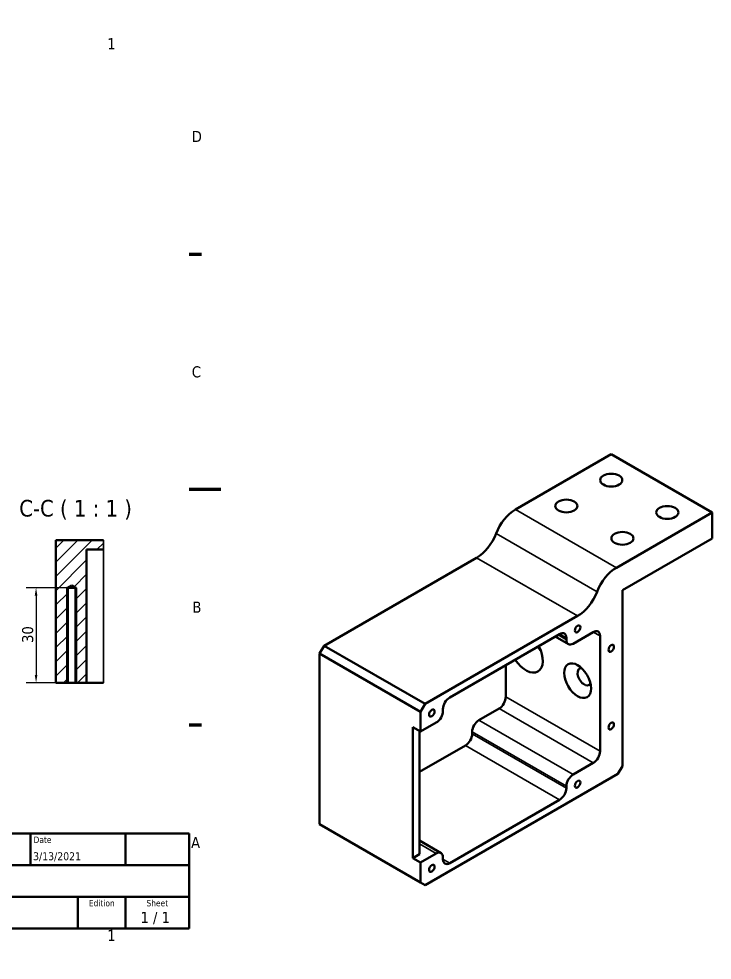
# Model space of a CAD drawing. Header units: millimetres. Extents: x 0 to 575, y 0 to 297.
# Drawn here: x 356.4 to 574.9, y 0 to 297 of the extents above; entities that cross this region are included whole.
import ezdxf
from ezdxf.enums import TextEntityAlignment as Align

# ---------------------------------------------------------------- set-up
doc = ezdxf.new("R2010")
doc.units = ezdxf.units.MM
for name, color, linetype, lineweight in [('Border (ISO)', 7, 'Continuous', 70), ('Dimension (ISO)', 7, 'Continuous', 25), ('Hatch (ISO)', 7, 'Continuous', 18), ('Symbol (ISO)', 7, 'Continuous', 25), ('Title (ISO)', 7, 'Continuous', 50), ('Visible (ISO)', 7, 'Continuous', 50), ('Visible Narrow (ISO)', 7, 'Continuous', 35)]:
    doc.layers.add(name, color=color, linetype=linetype, lineweight=lineweight)
doc.styles.add('Label Text (ISO)', font='tahoma.ttf')
doc.styles.add('Note Text (ISO)', font='tahoma.ttf')
doc.styles.add('Text Style39', font='tahoma.ttf')
doc.styles.add('Text Style41', font='tahoma.ttf')
doc.dimstyles.new('Default - Method 1b (ISO)', dxfattribs={"dimtxt": 3.5, "dimasz": 2.5, "dimexe": 3.175, "dimexo": 0, "dimgap": 0.762, "dimtad": 1, "dimtoh": 1, "dimrnd": 1e-08, "dimtxsty": 'Note Text (ISO)', "dimcen": 0.09, "dimdle": 10, "dimclrd": 256, "dimclre": 256, "dimclrt": 256, "dimazin": 2, "dimtfac": 1, "dimtmove": 0, "dimatfit": 3, "dimfxl": 0, "dimtolj": 1, "dimlwd": -1, "dimlwe": -1, "dimarcsym": 0})
doc.dimstyles.new('Default - Method 1b (ISO)$7', dxfattribs={"dimtxt": 3.5, "dimasz": 2.5, "dimexe": 3.175, "dimexo": 0, "dimgap": 0.762, "dimtad": 1, "dimtoh": 1, "dimrnd": 1e-08, "dimtxsty": 'Note Text (ISO)', "dimcen": 0.09, "dimdle": 10, "dimclrd": 256, "dimclre": 256, "dimclrt": 256, "dimazin": 2, "dimtfac": 1, "dimtmove": 0, "dimatfit": 3, "dimfxl": 0, "dimtolj": 1, "dimlwd": -1, "dimlwe": -1, "dimarcsym": 0})

# ---------------------------------------------------------------- blocks, each defined once
blk = doc.blocks.new('Borders Default Border')
at = {"layer": 'Border (ISO)'}
for p, q in [((70, 287), (70, 290.9)), ((140, 287), (140, 290.9)), ((280, 287), (280, 290.9)), ((350, 287), (350, 290.9)), ((10, 222.75), (6.1, 222.75)), ((410, 222.75), (413.9, 222.75)), ((10, 74.25), (6.1, 74.25)), ((410, 74.25), (413.9, 74.25)), ((70, 10), (70, 6.1)), ((140, 10), (140, 6.1)), ((280, 10), (280, 6.1)), ((350, 10), (350, 6.1))]:
    blk.add_line(p, q, dxfattribs=at)
at = {"layer": 'Border (ISO)', "flags": 128}
for points in [[(210, 297), (210, 287)], [(10, 10), (10, 287)], [(0, 148.5), (10, 148.5)], [(420, 148.5), (410, 148.5)], [(210, 0), (210, 10)]]:
    blk.add_lwpolyline(points, dxfattribs=at)
at = {"layer": 'Border (ISO)', "char_height": 3.5, "attachment_point": 7, "style": 'Note Text (ISO)'}
for s, insert in [('6', (33.88, 287.33)), ('5', (103.98, 287.33)), ('4', (173.78, 287.4)), ('3', (243.91, 287.33)), ('2', (313.94, 287.4)), ('1', (384.21, 287.4)), ('D', (6.57, 258.13)), ('D', (410.87, 258.13)), ('C', (6.56, 183.81)), ('C', (410.86, 183.81)), ('B', (6.78, 109.63)), ('B', (411.08, 109.63)), ('A', (6.36, 35.38)), ('A', (410.66, 35.38)), ('6', (33.88, 6.03)), ('5', (103.98, 6.03)), ('4', (173.78, 6.1)), ('3', (243.91, 6.03)), ('2', (313.94, 6.1)), ('1', (384.21, 6.1))]:
    blk.add_mtext(s, dxfattribs=dict(at, insert=insert))
blk = doc.blocks.new('*D45')
at = {"layer": 'Defpoints', "color": 0}
for p in [(371.51, 117.52), (361.78, 87.52), (371.78, 87.52)]:
    blk.add_point(p, dxfattribs=at)
at = {"layer": 'Dimension (ISO)'}
for p, q in [((371.51, 117.52), (358.61, 117.52)), ((361.78, 115.02), (361.78, 90.02)), ((371.78, 87.52), (358.61, 87.52))]:
    blk.add_line(p, q, dxfattribs=at)
for points in [[(361.36, 115.02), (362.2, 115.02), (361.78, 117.52)], [(361.36, 90.02), (362.2, 90.02), (361.78, 87.52)]]:
    blk.add_solid(points, dxfattribs=at)
at = {"layer": 'Dimension (ISO)', "insert": (357.37, 100.11), "char_height": 3.5, "attachment_point": 1, "rotation": 90, "style": 'Note Text (ISO)'}
blk.add_mtext('\\A1;30', dxfattribs=at)
blk = doc.blocks.new('Title Blocks I.A.B')
at = {"layer": 'Title (ISO)'}
for p, q in [((270.07, 130), (100.07, 130)), ((100.07, 130), (100.07, 100)), ((132.07, 120), (132.07, 130)), ((157.07, 120), (157.07, 130)), ((197.07, 120), (197.07, 130)), ((220.07, 120), (220.07, 130)), ((250.07, 120), (250.07, 130)), ((270.07, 100), (270.07, 130)), ((100.07, 120), (270.07, 120)), ((175.07, 120), (175.07, 100)), ((270.07, 110), (175.07, 110)), ((235.07, 100), (235.07, 110)), ((250.07, 100), (250.07, 110)), ((100.07, 100), (270.07, 100))]:
    blk.add_line(p, q, dxfattribs=at)
at = {"layer": 'Title (ISO)', "style": 'Text Style41'}
for s, p in [('Designed by', (101.07, 129)), ('Checked by', (133.07, 129)), ('Approved by', (158.07, 129)), ('Date', (221.07, 129))]:
    blk.add_text(s, height=2, dxfattribs=at).set_placement(p, align=Align.TOP_LEFT)
blk.add_text('Date', height=2, dxfattribs=at).set_placement((196.07, 129), align=Align.TOP_RIGHT)
for s, p in [('Edition', (242.57, 109)), ('Sheet', (260.07, 109))]:
    blk.add_text(s, height=2, dxfattribs=at).set_placement(p, align=Align.TOP_CENTER)
at = {"layer": 'Title (ISO)', "style": 'Note Text (ISO)'}
blk.add_text('1 / 1 ', height=3.5, dxfattribs=at).set_placement((260.07, 103.5), align=Align.MIDDLE_CENTER)
at = {"layer": 'Title (ISO)'}
for tag, p, height, style in [('AUTHOR_001', (100.92, 121.05), 2.5, 'Text Style39'), ('CREATION_DATE_001', (220.91, 121.54), 2.5, 'Text Style39'), ('COMPANY_001', (128.3, 108.21), 3.5, 'Note Text (ISO)'), ('PART_NUMBER_001', (175.88, 103.25), 3.5, 'Note Text (ISO)')]:
    blk.add_attdef(tag, p, '', height=height, dxfattribs=dict(at, style=style))
at = {"layer": 'Title (ISO)', "style": 'Text Style39'}
for tag, p in [('CHECKED_BY', (133.07, 121)), ('ENG_APPROVED_BY', (158.07, 121))]:
    blk.add_attdef(tag, text='', height=2.5, dxfattribs=at).set_placement(p, align=Align.BOTTOM_LEFT)
blk.add_attdef('ENG_APPROVAL_DATE', text='', height=2.5, dxfattribs=at).set_placement((196.07, 121), align=Align.BOTTOM_RIGHT)
at = {"layer": 'Title (ISO)', "style": 'Note Text (ISO)'}
for tag, p in [('TITLE', (222.57, 115)), ('REVISION_NUMBER', (242.57, 103.5))]:
    blk.add_attdef(tag, text='', height=3.5, dxfattribs=at).set_placement(p, align=Align.MIDDLE_CENTER)

msp = doc.modelspace()

# ---------------------------------------------------------------- hatches: boundary and pattern name
at = {"layer": 'Hatch (ISO)'}
h = msp.add_hatch(dxfattribs=at)
h.set_pattern_fill('ANSI31', color=256, scale=25.4, style=0)
h.set_pattern_definition([(45, (0, 0), (-2.245064, 2.245064), [])])
h.paths.add_polyline_path([(382.995, 132.5228), (382.995, 129.5228), (377.71, 129.5228), (377.71, 87.5228), (374.2395, 87.5228), (374.2395, 117.5228), (373.01, 118.2616), (371.7805, 117.5228), (371.7805, 87.5228), (368.01, 87.5228), (368.01, 132.5228)])

# ---------------------------------------------------------------- linework, layer by layer
at = {"layer": 'Visible (ISO)'}
for p, q in [((543.0987, 159.6267), (512.9197, 142.2029)), ((574.9185, 141.2555), (543.0987, 159.6267)), ((544.7395, 123.8317), (574.9185, 141.2555)), ((574.9185, 133.0906), (574.9185, 141.2555)), ((382.995, 132.5228), (368.01, 132.5228)), ((368.01, 132.5228), (368.01, 87.5228)), ((546.6342, 116.7606), (574.9185, 133.0906)), ((377.71, 87.5228), (377.71, 129.5228)), ((377.71, 129.5228), (382.995, 129.5228)), ((500.6722, 126.9668), (452.589, 99.2059)), ((371.51, 117.5228), (374.51, 117.5228)), ((371.7805, 117.5228), (373.01, 118.2616)), ((371.7805, 87.5228), (371.7805, 117.5228)), ((371.7805, 117.5228), (374.2395, 117.5228)), ((373.01, 118.2616), (374.2395, 117.5228)), ((374.2395, 117.5228), (374.2395, 87.5228)), ((546.6342, 61.2389), (546.6342, 116.7606)), ((532.4921, 108.5957), (484.4088, 80.8348)), ((492.187, 82.876), (526.8352, 102.8802)), ((529.5778, 99.7106), (525.4615, 102.0871)), ((528.9565, 101.6554), (528.9565, 101.0839)), ((531.0778, 99.8591), (537.4418, 103.5334)), ((539.5631, 102.3086), (539.5631, 65.8929)), ((452.589, 99.2059), (451.1748, 96.7565)), ((484.4088, 80.8348), (452.589, 99.2059)), ((451.1748, 96.7565), (451.1748, 42.8677)), ((451.1748, 96.7565), (482.9946, 78.3853)), ((509.8646, 93.0822), (509.8646, 83.0393)), ((368.01, 87.5228), (371.7805, 87.5228)), ((374.2395, 87.5228), (371.7805, 87.5228)), ((374.2395, 87.5228), (377.71, 87.5228)), ((377.71, 87.5228), (380.71, 87.5228)), ((382.995, 87.5228), (380.71, 87.5228)), ((482.9946, 78.3853), (484.4088, 80.8348)), ((482.9946, 78.3853), (482.9946, 72.0983)), ((490.0656, 78.6302), (490.0656, 79.2018)), ((507.7433, 79.3651), (501.3794, 75.6908)), ((482.9946, 72.0983), (487.9443, 74.956)), ((480.5197, 73.5271), (482.9946, 72.0983)), ((480.5197, 32.2124), (480.5197, 73.5271)), ((482.641, 72.3024), (482.641, 33.4371)), ((499.258, 71.4451), (499.258, 72.0166)), ((482.641, 59.4017), (497.1367, 67.7708)), ((537.4418, 62.2187), (531.0778, 58.5444)), ((546.6342, 61.2389), (545.22, 58.7894)), ((484.4088, 23.68), (545.22, 58.7894)), ((528.9565, 54.8702), (528.9565, 54.2986)), ((526.8352, 50.6244), (492.187, 30.6202)), ((482.9946, 24.4965), (451.1748, 42.8677)), ((489.4443, 33.7899), (482.641, 37.7177)), ((480.5197, 32.2124), (482.641, 33.4371)), ((487.9443, 33.6413), (482.9946, 30.7835)), ((482.9946, 30.7835), (480.5197, 32.2124)), ((482.9946, 30.7835), (482.9946, 24.4965)), ((490.0656, 31.845), (490.0656, 32.4165)), ((484.4088, 23.68), (482.9946, 24.4965))]:
    msp.add_line(p, q, dxfattribs=at)
for centre, major_axis in [((543.0987, 151.4617), (-3.5, 0)), ((528.9565, 143.2968), (-3.5, 0)), ((560.7763, 141.2555), (-3.5, 0)), ((546.6342, 133.0906), (-3.5, 0)), ((532.4921, 104.5132), (0.6148, 1.0648)), ((543.0987, 98.3895), (0.6148, 1.0648)), ((532.4921, 88.1832), (3, -5.1962)), ((486.5301, 77.977), (0.6148, 1.0648)), ((543.0987, 73.8946), (0.6148, 1.0648)), ((532.4921, 55.5234), (0.6148, 1.0648)), ((486.5301, 28.9872), (0.6148, 1.0648))]:
    msp.add_ellipse(centre, major_axis=major_axis, ratio=0.57735027, dxfattribs=at)
for centre, major_axis, start_param, end_param in [((512.9197, 134.0379), (-5, -8.6603), 3.92699082, 4.97418837), ((500.6722, 135.1318), (-5, -8.6603), 0.78539816, 1.83259571), ((544.7395, 115.6667), (5, 8.6603), 0.78539816, 1.83259571), ((532.4921, 116.7606), (5, 8.6603), 3.92699082, 4.97418837), ((537.4418, 101.0839), (1.5, 2.5981), 5.49778714, 7.06858347), ((526.8352, 100.4307), (1.5, 2.5981), 5.49778714, 7.06858347), ((531.0778, 102.3086), (-1.5, -2.5981), 5.49778714, 7.06858347), ((516.2286, 97.573), (3.75, -6.4952), 4.80681012, 7.75956049), ((523.2997, 101.6554), (3.75, -6.4952), 4.80681012, 5.05222589), ((534.6134, 89.408), (-1.5, 2.5981), 5.92181818, 9.78614508), ((492.187, 80.4265), (-1.5, -2.5981), 3.92699082, 5.49778714), ((507.7433, 81.8146), (1.5, 2.5981), 3.92699082, 5.49778714), ((487.9443, 77.4055), (-1.5, -2.5981), 0.78539816, 2.35619449), ((501.3794, 73.2414), (1.5, 2.5981), 0.78539816, 2.35619449), ((497.1367, 70.2203), (1.5, 2.5981), 3.92699082, 5.49778714), ((537.4418, 64.6681), (1.5, 2.5981), 3.92699082, 5.49778714), ((531.0778, 56.0949), (1.5, 2.5981), 0.78539816, 2.35619449), ((526.8352, 53.0739), (1.5, 2.5981), 3.92699082, 5.49778714), ((487.9443, 31.1918), (1.5, 2.5981), 5.49778714, 7.06858347), ((492.187, 33.0697), (-1.5, -2.5981), 5.49778714, 7.06858347)]:
    msp.add_ellipse(centre, major_axis=major_axis, ratio=0.57735027, start_param=start_param, end_param=end_param, dxfattribs=at)
at = {"layer": 'Visible Narrow (ISO)'}
for p, q in [((544.7395, 123.8317), (512.9197, 142.2029)), ((506.796, 134.5848), (538.6158, 116.2137)), ((382.995, 132.5228), (382.995, 129.5228)), ((382.995, 129.5228), (382.995, 87.5228)), ((500.6722, 126.9668), (532.4921, 108.5957)), ((371.51, 117.5228), (371.51, 87.5228)), ((374.51, 87.5228), (374.51, 117.5228)), ((528.9565, 101.0839), (526.3402, 102.5944)), ((526.8352, 102.8802), (528.9565, 101.6554)), ((537.4418, 103.5334), (539.5631, 102.3086)), ((539.5631, 65.8929), (509.8646, 83.0393)), ((507.7433, 79.3651), (537.4418, 62.2187)), ((531.0778, 58.5444), (501.3794, 75.6908)), ((499.258, 72.0166), (528.9565, 54.8702)), ((528.9565, 54.2986), (499.258, 71.4451)), ((497.1367, 67.7708), (526.8352, 50.6244)), ((482.641, 36.7031), (487.9443, 33.6413)), ((492.187, 30.6202), (490.0656, 31.845))]:
    msp.add_line(p, q, dxfattribs=at)

# ---------------------------------------------------------------- block references
msp.add_blockref('Borders Default Border', (0, 0))
msp.add_blockref('Title Blocks I.A.B', (139.9286, -90)).add_auto_attribs({'PART_NUMBER_001': '0008-10-057', 'COMPANY_001': 'Pos. 051', 'AUTHOR_001': 'Iulian Bors', 'CREATION_DATE_001': '3/13/2021'})

# ---------------------------------------------------------------- texts
at = {"layer": 'Symbol (ISO)', "insert": (356.4693, 139.0228), "char_height": 5.25, "attachment_point": 7, "style": 'Label Text (ISO)'}
msp.add_mtext('C-C ( 1 : 1 )', dxfattribs=at)

# ---------------------------------------------------------------- dimensions: what is measured, and where the dimension line sits
at = {"layer": 'Dimension (ISO)'}
dim = msp.add_linear_dim(base=(361.7805, 87.5228), p1=(371.51, 117.5228), p2=(371.7805, 87.5228), angle=270, dimstyle='Default - Method 1b (ISO)', override={"dimgap": 0.762, "dimtoh": 0, "dimdec": 2, "dimtol": 0, "dimlim": 0, "dimtp": 0, "dimtm": 0, "dimtdec": 2, "dimtofl": 0, "dimatfit": 1}, dxfattribs=at)
dim.commit()
dim.dimension.update_dxf_attribs({"geometry": '*D45', "text_midpoint": (361.7805, 102.5228), "dimtype": 160})

# ---------------------------------------------------------------- leaders
at = {"layer": 'Symbol (ISO)', "annotation_type": 0, "has_hookline": 1, "hookline_direction": 0, "text_width": 27.6529}
msp.add_leader([(309.4132, 94.9257), (326.2537, 75.5374), (328.7537, 75.5374)], dimstyle='Default - Method 1b (ISO)$7', override={"dimtad": 0}, dxfattribs=at)

doc.saveas('drawing.dxf')
